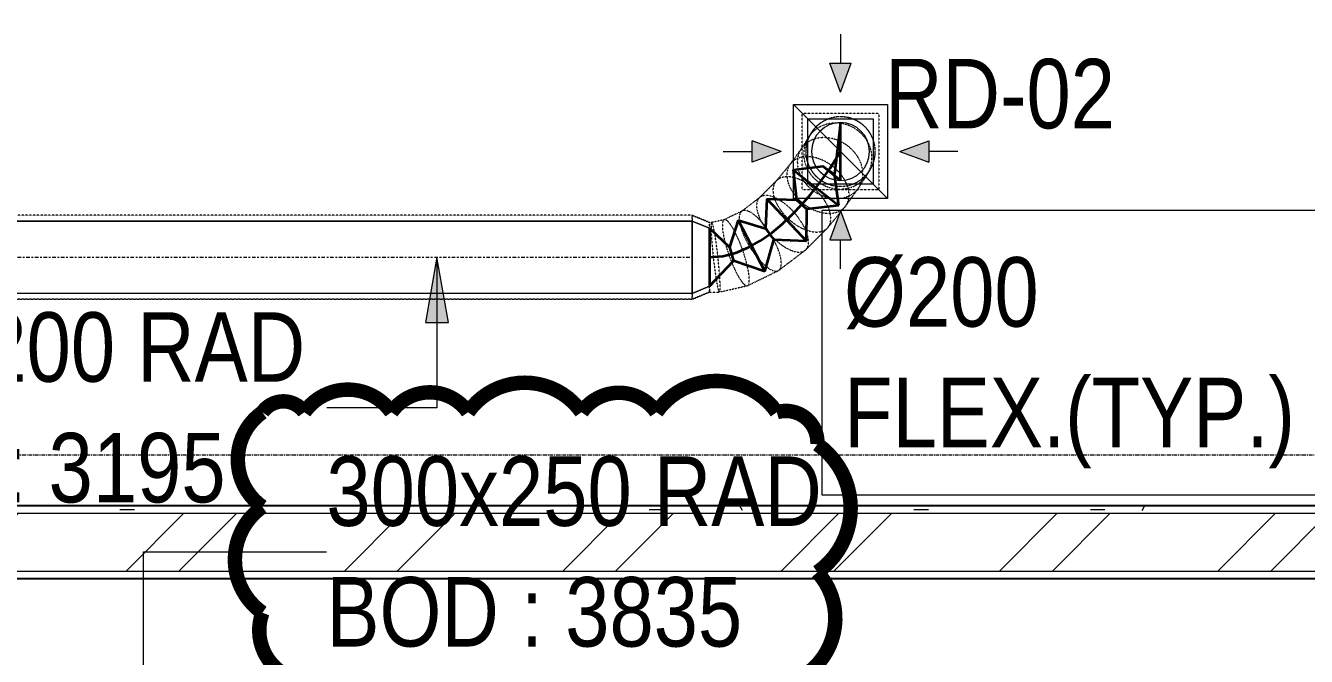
# Model space of a CAD drawing. Header units: inches. Extents: x -83664 to 20107, y -47222 to 19398.
# Drawn here: x 10038 to 14463, y -41959 to -39780 of the extents above; entities that cross this region are included whole.
import ezdxf

# ---------------------------------------------------------------- set-up
doc = ezdxf.new("R2010")
doc.units = ezdxf.units.IN
doc.header["$MEASUREMENT"] = 0
for name, pattern in [('Center', [29.999999, 12, -6, 6, -6]), ('Grid Line', [22.225, 12.7, -3.175, 3.175, -3.175]), ('Hidden 0_50', [1.0584, 0.5292, -0.5292])]:
    doc.linetypes.add(name, pattern=pattern)
for name, color, linetype, lineweight in [('A-DETL-GENF', 7, 'Continuous', 9), ('A-WALL', 7, 'Continuous', 9), ('A-WALL-PATT', 7, 'Continuous', 25), ('G-ANNO-TEXT', 7, 'Continuous', 9), ('M-HVAC-CDFF', 7, 'Continuous', 9), ('M-HVAC-DUCT-CNTR', 7, 'Center', 9), ('M-HVAC-DUCT-IDEN', 7, 'Continuous', 18), ('S-GRID', 7, 'Continuous', 9)]:
    doc.layers.add(name, color=color, linetype=linetype, lineweight=lineweight)
doc.layers.add('M-HVAC-DUCT', color=7, linetype='Continuous', lineweight=9, true_color=0xffe97f)
doc.layers.add('M-HVAC-DUCT-PATT', color=7, linetype='Continuous', lineweight=35, true_color=0x007f00)
doc.styles.add('Arial Narrow_21', font='ARIALN.TTF', dxfattribs={"height": 240})
pattern_1 = [(0, (0, 0), (1219.2, 304.8), [50.292, -864.108, 50.292, -864.108, -4876.8]), (0, (0, 0), (1219.2, 304.8), [-1828.8, 50.292, -1778.508, 50.292, -864.108, -2133.6]), (0, (0, 0), (1219.2, 304.8), [-4572, 50.292, -559.308, 50.292, -1473.708]), (120, (457.2, 152.4), (-873.56454, 903.45817), [50.292, -864.108, 50.292, -864.108, -4876.8]), (120, (457.2, 152.4), (-873.56454, 903.45817), [-1828.8, 50.292, -1778.508, 50.292, -864.108, -2133.6]), (120, (457.2, 152.4), (-873.56454, 903.45817), [-4572, 50.292, -559.308, 50.292, -1473.708]), (240, (609.6, 762), (-345.63546, -1208.25817), [50.292, -864.108, 50.292, -864.108, -4876.8]), (240, (609.6, 762), (-345.63546, -1208.25817), [-1828.8, 50.292, -1778.508, 50.292, -864.108, -2133.6]), (240, (609.6, 762), (-345.63546, -1208.25817), [-4572, 50.292, -559.308, 50.292, -1473.708])]

# ---------------------------------------------------------------- blocks, each defined once
blk = doc.blocks.new('M_Rectangular Elbow - Radius - 0_6 W-8295997-FIRST FLOOR AC CONDITIONING LAYOUT - PART A')
at = {"layer": 'M-HVAC-DUCT', "color": 6, "true_color": 0xff00ff}
for p, q in [((-284.5, 846.9), (846.9, -284.5)), ((846.9, -284.5), (-284.5, 846.9)), ((-397.6, 800), (-397.6, -800)), ((-397.6, -800), (-397.6, 800))]:
    blk.add_line(p, q, dxfattribs=at)
for radius in [160, 160, 1760, 1760]:
    blk.add_arc((-397.6, 960), radius, 270, 315, dxfattribs=at)
blk = doc.blocks.new('GCE-AT-Return Air Rectangular Diffuser - 225x225-V81-FIRST FLOOR AC CONDITIONING LAYOUT - PART A')
at = {"layer": 'A-DETL-GENF', "true_color": 0xff00ff}
for points in [[(0, 205), (36.4, 305), (-36.4, 305)], [(-305, -36.4), (-205, 0), (-305, 36.4)], [(305, -36.4), (305, 36.4), (205, 0)], [(36.4, -305), (0, -205), (-36.4, -305)]]:
    blk.add_hatch(color=6, dxfattribs=at).paths.add_polyline_path(points)
at = {"layer": 'A-DETL-GENF', "color": 6, "true_color": 0xff00ff}
for p, q in [((0, 405), (0, 305)), ((0, 205), (-36.4, 305)), ((-36.4, 305), (36.4, 305)), ((0, 205), (36.4, 305)), ((-162.5, 162.5), (162.5, 162.5)), ((-162.5, -162.5), (-162.5, 162.5)), ((-162.5, 162.5), (162.5, -162.5)), ((162.5, 162.5), (162.5, -162.5)), ((-205, 0), (-305, 36.4)), ((-305, -36.4), (-305, 36.4)), ((205, 0), (305, 36.4)), ((305, 36.4), (305, -36.4)), ((405, 0), (305, 0)), ((-405, 0), (-305, 0)), ((-205, 0), (-305, -36.4)), ((205, 0), (305, -36.4)), ((162.5, -162.5), (-162.5, -162.5)), ((0, -205), (-36.4, -305)), ((0, -205), (36.4, -305)), ((-36.4, -305), (36.4, -305)), ((0, -405), (0, -305))]:
    blk.add_line(p, q, dxfattribs=at)
blk = doc.blocks.new('M_Rectangular to Round Transition - Angle - 45 Degree-7607740-FIRST FLOOR AC CONDITIONING LAYOUT - PART A')
at = {"layer": 'M-HVAC-DUCT', "color": 6, "true_color": 0xff00ff}
for p, q in [((0, 125), (60.4, 100)), ((60.4, 100), (0, 125)), ((0, 125), (0, -125)), ((0, -125), (0, 125)), ((60.4, 0), (60.4, 100)), ((60.4, 0), (60.4, 100)), ((60.4, -100), (60.4, 0)), ((60.4, -100), (60.4, 0)), ((0, -125), (60.4, -100)), ((60.4, -100), (0, -125))]:
    blk.add_line(p, q, dxfattribs=at)
blk = doc.blocks.new('M_Rectangular to Round Transition - Angle - 45 Degree-V82-FIRST FLOOR AC CONDITIONING LAYOUT - PART A')
at = {"layer": 'M-HVAC-DUCT', "color": 6, "true_color": 0xff00ff}
for p, q in [((159402.2, 81195.2), (159627.2, 81195.2)), ((159402.2, 80970.2), (159402.2, 81195.2)), ((159627.2, 81195.2), (159627.2, 80970.2)), ((159627.2, 80970.2), (159402.2, 80970.2))]:
    blk.add_line(p, q, dxfattribs=at)
for start, end in [(90, 180), (0, 90), (180, 270), (270, 0)]:
    blk.add_arc((159514.7, 81082.7), 100, start, end, dxfattribs=at)
blk = doc.blocks.new('TEMW-SMBZ-HO-BM-HVAC-00002_rvt-1-FIRST FLOOR AC CONDITIONING LAYOUT - PART A')
at = {"layer": 'M-HVAC-DUCT', "color": 6, "linetype": 'Hidden 0_50', "true_color": 0xff00ff}
for p, q in [((164177.7, 58024.4), (164177.7, 58289.4)), ((164177.7, 58289.4), (164442.7, 58289.4)), ((164442.7, 58289.4), (164442.7, 58024.4)), ((164199.8, 58205.8), (164173.9, 58165.6)), ((164206.9, 58218), (164197.7, 58202.5)), ((164176.2, 58168.9), (164136.1, 58113.1)), ((164138.5, 58116.1), (164086.8, 58053.7)), ((164089.3, 58056.5), (164029.4, 57996.6)), ((164374.7, 58034.1), (164402, 58076.6)), ((164404, 58079.9), (164413.4, 58095.8)), ((164442.7, 58024.4), (164177.7, 58024.4)), ((164328.6, 57969.6), (164372.4, 58030.7)), ((164032.1, 57998.9), (163968.6, 57950.5)), ((164266.9, 57894.9), (164326.2, 57966.5)), ((163797.6, 57936.7), (159457.1, 57936.7)), ((163797.6, 57936.7), (159457.1, 57936.7)), ((163797.6, 57646.7), (163797.6, 57936.7)), ((163797.6, 57936.7), (163797.6, 57646.7)), ((163797.6, 57936.7), (163858, 57911.7)), ((163858, 57911.7), (163797.6, 57936.7)), ((163797.6, 57646.7), (163797.6, 57936.7)), ((163797.6, 57936.7), (163797.6, 57646.7)), ((163909, 57921.5), (163865.3, 57911.7)), ((163971, 57952), (163907.9, 57921.1)), ((163865.4, 57911.7), (163858, 57911.7)), ((163858, 57911.7), (163858, 57671.7)), ((163858, 57911.7), (163858, 57671.7)), ((163858, 57791.7), (163858, 57911.7)), ((163858, 57791.7), (163858, 57911.7)), ((164190.2, 57817.9), (164264.4, 57892.1)), ((163858, 57671.7), (163858, 57791.7)), ((163858, 57671.7), (163858, 57791.7)), ((164097.5, 57747), (164187.6, 57815.6)), ((163989.1, 57693.7), (164095.1, 57745.5)), ((163797.6, 57646.7), (163858, 57671.7)), ((163858, 57671.7), (163797.6, 57646.7)), ((163858, 57671.7), (163891.9, 57671.7)), ((163892, 57671.7), (163987.9, 57693.3)), ((159457.1, 57646.7), (163797.6, 57646.7)), ((163797.6, 57646.7), (159457.1, 57646.7))]:
    blk.add_line(p, q, dxfattribs=at)
at = {"layer": 'M-HVAC-DUCT', "color": 6, "true_color": 0xff00ff}
for p, q in [((159457.1, 57916.7), (163797.6, 57916.7)), ((163797.6, 57916.7), (159457.1, 57916.7)), ((163797.6, 57916.7), (163797.6, 57666.7)), ((163797.6, 57666.7), (163797.6, 57916.7)), ((163797.6, 57666.7), (159457.1, 57666.7)), ((163797.6, 57666.7), (159457.1, 57666.7))]:
    blk.add_line(p, q, dxfattribs=at)
at = {"layer": 'M-HVAC-DUCT', "color": 6, "linetype": 'Hidden 0_50', "true_color": 0xff00ff}
for start, end in [(90, 180), (308.0789, 128.0789), (0, 90), (128.0789, 308.0789), (180, 270), (270, 0)]:
    blk.add_arc((164310.2, 58156.9), 120, start, end, dxfattribs=at)
for points in [[(164384.2, 58062.4), (164392.4, 58068.9), (164407.2, 58084), (164422.8, 58111.6), (164430.6, 58142.3), (164430.3, 58173.9), (164421.8, 58204.5), (164405.7, 58231.7), (164383.1, 58253.9), (164355.5, 58269.5), (164324.8, 58277.4), (164293.1, 58277.1), (164262.6, 58268.5), (164244.4, 58257.8), (164236.1, 58251.3)], [(164225.5, 58233.3), (164217.6, 58227.4), (164203.5, 58213.6), (164189.1, 58187.8), (164182.2, 58158.9), (164183.5, 58128.8), (164192.7, 58099.5), (164209.3, 58073.1), (164232.2, 58051.3), (164259.7, 58035.6), (164290.1, 58027.2), (164321.1, 58026.4), (164350.8, 58033.6), (164368.4, 58043.2), (164376.3, 58049.1)], [(164236.1, 58251.3), (164227.9, 58244.9), (164213.1, 58229.8), (164197.5, 58202.2), (164189.7, 58171.5), (164190, 58139.8), (164198.5, 58109.3), (164214.6, 58082), (164237.2, 58059.8), (164264.8, 58044.3), (164295.5, 58036.4), (164327.2, 58036.7), (164357.7, 58045.2), (164375.9, 58056), (164384.2, 58062.4)], [(164376.3, 58049.1), (164384.2, 58055), (164398.2, 58068.8), (164412.7, 58094.6), (164419.5, 58123.5), (164418.3, 58153.6), (164409, 58182.9), (164392.4, 58209.3), (164369.6, 58231.1), (164342, 58246.8), (164311.7, 58255.2), (164280.6, 58255.9), (164250.9, 58248.8), (164233.4, 58239.2), (164225.5, 58233.3)], [(164197, 58189), (164189.8, 58184.2), (164177.1, 58172.4), (164164.7, 58149.9), (164159.7, 58123.9), (164162.6, 58096.3), (164173, 58068.9), (164190.4, 58043.6), (164213.5, 58022.2), (164240.7, 58006.1), (164270.2, 57996.3), (164300, 57993.6), (164328.1, 57998.1), (164344.3, 58005.8), (164351.6, 58010.6)], [(164351.6, 58010.6), (164358.8, 58015.5), (164371.5, 58027.2), (164383.9, 58049.8), (164388.9, 58075.8), (164386, 58103.4), (164375.6, 58130.8), (164358.2, 58156), (164335.1, 58177.5), (164307.9, 58193.6), (164278.4, 58203.4), (164248.6, 58206.1), (164220.5, 58201.5), (164204.3, 58193.9), (164197, 58189)], [(164154.2, 58129.4), (164147.8, 58125.7), (164136.7, 58116.2), (164126.6, 58096.8), (164123.7, 58073.7), (164128.2, 58048.4), (164139.8, 58022.6), (164157.7, 57998.1), (164180.7, 57976.5), (164207.2, 57959.3), (164235.4, 57947.8), (164263.4, 57942.6), (164289.3, 57944.1), (164304, 57949.5), (164310.4, 57953.3)], [(164310.4, 57953.3), (164316.9, 57957), (164327.9, 57966.5), (164338.1, 57985.8), (164341, 58009), (164336.5, 58034.3), (164324.9, 58060.1), (164307, 58084.6), (164284, 58106.2), (164257.5, 58123.3), (164229.2, 58134.9), (164201.2, 58140.1), (164175.3, 58138.6), (164160.7, 58133.1), (164154.2, 58129.4)], [(164100.4, 58064.3), (164094.8, 58061.5), (164085.3, 58054), (164077.2, 58037.1), (164076, 58016), (164081.6, 57992.1), (164093.8, 57966.9), (164111.6, 57942.3), (164133.8, 57919.8), (164159, 57901), (164185.4, 57887.3), (164211.2, 57879.4), (164234.7, 57878.1), (164247.7, 57881.5), (164253.3, 57884.3)], [(164253.3, 57884.3), (164259, 57887.1), (164268.5, 57894.6), (164276.5, 57911.5), (164277.8, 57932.6), (164272.1, 57956.5), (164260, 57981.7), (164242.2, 58006.3), (164219.9, 58028.8), (164194.8, 58047.5), (164168.4, 58061.3), (164142.5, 58069.2), (164119.1, 58070.5), (164106, 58067.1), (164100.4, 58064.3)], [(164038.6, 58002.6), (164033.9, 58000.7), (164026, 57994.7), (164019.9, 57979.8), (164019.9, 57960), (164026.1, 57936.6), (164037.9, 57911.1), (164054.7, 57885.4), (164075.2, 57861.2), (164098.1, 57840.2), (164121.7, 57823.7), (164144.6, 57812.8), (164165.1, 57808.5), (164176.2, 57810), (164181, 57811.9)], [(164181, 57811.9), (164185.7, 57813.8), (164193.6, 57819.8), (164199.7, 57834.7), (164199.7, 57854.5), (164193.5, 57877.9), (164181.7, 57903.4), (164164.9, 57929.1), (164144.4, 57953.3), (164121.5, 57974.3), (164097.9, 57990.8), (164075, 58001.7), (164054.5, 58006), (164043.4, 58004.5), (164038.6, 58002.6)], [(163909.4, 57921.6), (163907.2, 57921.3), (163903.7, 57918), (163901.4, 57905.5), (163902.4, 57886.3), (163906.5, 57861.8), (163913.4, 57833.5), (163922.8, 57803.5), (163933.9, 57773.7), (163946, 57746.3), (163958.2, 57723), (163969.9, 57705.4), (163980, 57694.8), (163985.3, 57692.9), (163987.6, 57693.2)], [(163987.6, 57693.2), (163989.8, 57693.5), (163993.3, 57696.8), (163995.6, 57709.3), (163994.6, 57728.5), (163990.5, 57753), (163983.5, 57781.3), (163974.2, 57811.3), (163963.1, 57841.1), (163951, 57868.5), (163938.7, 57891.8), (163927.1, 57909.4), (163916.9, 57920), (163911.6, 57921.9), (163909.4, 57921.6)], [(163973.6, 57953), (163969.9, 57951.9), (163964, 57947.5), (163959.8, 57934.1), (163960.6, 57914.8), (163966.4, 57891.1), (163976.7, 57864.5), (163990.8, 57836.8), (164007.8, 57809.9), (164026.6, 57785.7), (164045.7, 57765.7), (164064, 57751.5), (164080.2, 57743.8), (164088.9, 57743.5), (164092.5, 57744.6)], [(164092.5, 57744.6), (164096.2, 57745.6), (164102.1, 57750), (164106.3, 57763.5), (164105.4, 57782.7), (164099.7, 57806.4), (164089.4, 57833.1), (164075.3, 57860.8), (164058.3, 57887.6), (164039.5, 57911.9), (164020.4, 57931.8), (164002.1, 57946.1), (163985.8, 57953.7), (163977.2, 57954), (163973.6, 57953)], [(163865.4, 57911.7), (163864.6, 57911.7), (163863.5, 57908.9), (163862.9, 57896.8), (163863.3, 57877.5), (163864.7, 57852.4), (163867.2, 57823.1), (163870.3, 57791.7), (163874.1, 57760.3), (163878.2, 57731), (163882.2, 57705.9), (163886.1, 57686.6), (163889.4, 57674.5), (163891.1, 57671.7), (163891.9, 57671.7)], [(163891.9, 57671.7), (163892.6, 57671.7), (163893.7, 57674.5), (163894.4, 57686.6), (163894, 57705.9), (163892.5, 57731), (163890.1, 57760.3), (163886.9, 57791.7), (163883.2, 57823.1), (163879.1, 57852.4), (163875, 57877.5), (163871.2, 57896.8), (163867.8, 57908.9), (163866.1, 57911.7), (163865.4, 57911.7)]]:
    blk.add_open_spline(points, degree=3, dxfattribs=at)
at = {"layer": 'M-HVAC-DUCT-CNTR', "color": 6, "true_color": 0xff00ff}
blk.add_line((159457.1, 57791.7), (163797.6, 57791.7), dxfattribs=at)
at = {"layer": 'M-HVAC-DUCT-CNTR', "color": 6, "linetype": 'Continuous', "lineweight": 35, "true_color": 0xff00ff}
blk.add_open_spline([(163858, 57791.7), (164105.5, 57791.7), (164310.2, 58156.9), (164310.2, 58156.9)], degree=3, dxfattribs=at)
at = {"layer": 'M-HVAC-DUCT-PATT', "color": 6, "true_color": 0xff00ff}
for p, q in [((164310.2, 58256.9), (164289.2, 58079.1)), ((164310.2, 58056.9), (164310.2, 58256.9)), ((164146.3, 58093.6), (164248.8, 58106.8)), ((164310.2, 58056.9), (164248.8, 58106.8)), ((164248.8, 58106.8), (164289.2, 58079.1)), ((164146.3, 58093.6), (164304, 57970.6)), ((164146.3, 58093.6), (164304, 57970.6)), ((164146.3, 58093.6), (164157.8, 57990.5)), ((164304, 57970.6), (164289.2, 58079.1)), ((164055.6, 57993.2), (164050.8, 57891.3)), ((164055.6, 57993.2), (164157.8, 57990.5)), ((164055.6, 57993.2), (164192.3, 57847.1)), ((164055.6, 57993.2), (164192.3, 57847.1)), ((164157.8, 57990.5), (164194.2, 57957.7)), ((164304, 57970.6), (164194.2, 57957.7)), ((164192.3, 57847.1), (164194.2, 57957.7)), ((163858, 57891.7), (163926.9, 57826.3)), ((163858, 57891.7), (163858, 57691.7)), ((163858, 57891.7), (163858, 57691.7)), ((163956.3, 57919.6), (163926.9, 57826.3)), ((163956.3, 57919.6), (164050.8, 57891.3)), ((163956.3, 57919.6), (164048.8, 57742.3)), ((163956.3, 57919.6), (164048.8, 57742.3)), ((164050.8, 57891.3), (164079.9, 57852)), ((164048.8, 57742.3), (164079.9, 57852)), ((164192.3, 57847.1), (164079.9, 57852)), ((163926.9, 57826.3), (163940.9, 57779.4)), ((163858, 57691.7), (163940.9, 57779.4)), ((164048.8, 57742.3), (163940.9, 57779.4))]:
    blk.add_line(p, q, dxfattribs=at)
at = {"layer": 'M-HVAC-CDFF', "color": 6, "linetype": 'Hidden 0_50', "lineweight": 9, "true_color": 0xff00ff}
blk.add_blockref('GCE-AT-Return Air Rectangular Diffuser - 225x225-V81-FIRST FLOOR AC CONDITIONING LAYOUT - PART A', (164310.2, 58156.9), dxfattribs=at)
at = {"layer": 'M-HVAC-DUCT', "color": 6, "linetype": 'Hidden 0_50', "lineweight": 9, "true_color": 0xff00ff, "rotation": 314.9999999999662}
blk.add_blockref('M_Rectangular Elbow - Radius - 0_6 W-8295997-FIRST FLOOR AC CONDITIONING LAYOUT - PART A', (165521.9, 59607.7), dxfattribs=at)
at = {"layer": 'M-HVAC-DUCT', "color": 6, "linetype": 'Hidden 0_50', "lineweight": 9, "true_color": 0xff00ff}
for name, p in [('M_Rectangular to Round Transition - Angle - 45 Degree-V82-FIRST FLOOR AC CONDITIONING LAYOUT - PART A', (4795.5, -22925.8)), ('M_Rectangular to Round Transition - Angle - 45 Degree-7607740-FIRST FLOOR AC CONDITIONING LAYOUT - PART A', (163797.6, 57791.7))]:
    blk.add_blockref(name, p, dxfattribs=at)
blk = doc.blocks.new('TEMW-SMBZ-HO-BM-HVAC-00002_rvt-2-FIRST FLOOR AC CONDITIONING LAYOUT - PART A')
at = {"layer": 'M-HVAC-DUCT', "color": 6, "linetype": 'Hidden 0_50', "true_color": 0xff00ff}
for p, q in [((164177.7, 58024.4), (164177.7, 58289.4)), ((164177.7, 58289.4), (164442.7, 58289.4)), ((164442.7, 58289.4), (164442.7, 58024.4)), ((164199.8, 58205.8), (164173.9, 58165.6)), ((164206.9, 58218), (164197.7, 58202.5)), ((164176.2, 58168.9), (164136.1, 58113.1)), ((164138.5, 58116.1), (164086.8, 58053.7)), ((164089.3, 58056.5), (164029.4, 57996.6)), ((164374.7, 58034.1), (164402, 58076.6)), ((164404, 58079.9), (164413.4, 58095.8)), ((164442.7, 58024.4), (164177.7, 58024.4)), ((164328.6, 57969.6), (164372.4, 58030.7)), ((164032.1, 57998.9), (163968.6, 57950.5)), ((164266.9, 57894.9), (164326.2, 57966.5)), ((163797.6, 57936.7), (159457.1, 57936.7)), ((163797.6, 57936.7), (159457.1, 57936.7)), ((163797.6, 57646.7), (163797.6, 57936.7)), ((163797.6, 57936.7), (163797.6, 57646.7)), ((163797.6, 57936.7), (163858, 57911.7)), ((163858, 57911.7), (163797.6, 57936.7)), ((163797.6, 57646.7), (163797.6, 57936.7)), ((163797.6, 57936.7), (163797.6, 57646.7)), ((163909, 57921.5), (163865.3, 57911.7)), ((163971, 57952), (163907.9, 57921.1)), ((163865.4, 57911.7), (163858, 57911.7)), ((163858, 57911.7), (163858, 57671.7)), ((163858, 57911.7), (163858, 57671.7)), ((163858, 57791.7), (163858, 57911.7)), ((163858, 57791.7), (163858, 57911.7)), ((164190.2, 57817.9), (164264.4, 57892.1)), ((163858, 57671.7), (163858, 57791.7)), ((163858, 57671.7), (163858, 57791.7)), ((164097.5, 57747), (164187.6, 57815.6)), ((163989.1, 57693.7), (164095.1, 57745.5)), ((163797.6, 57646.7), (163858, 57671.7)), ((163858, 57671.7), (163797.6, 57646.7)), ((163858, 57671.7), (163891.9, 57671.7)), ((163892, 57671.7), (163987.9, 57693.3)), ((159457.1, 57646.7), (163797.6, 57646.7)), ((163797.6, 57646.7), (159457.1, 57646.7))]:
    blk.add_line(p, q, dxfattribs=at)
at = {"layer": 'M-HVAC-DUCT', "color": 6, "true_color": 0xff00ff}
for p, q in [((159457.1, 57916.7), (163797.6, 57916.7)), ((163797.6, 57916.7), (159457.1, 57916.7)), ((163797.6, 57916.7), (163797.6, 57666.7)), ((163797.6, 57666.7), (163797.6, 57916.7)), ((163797.6, 57666.7), (159457.1, 57666.7)), ((163797.6, 57666.7), (159457.1, 57666.7))]:
    blk.add_line(p, q, dxfattribs=at)
at = {"layer": 'M-HVAC-DUCT', "color": 6, "linetype": 'Hidden 0_50', "true_color": 0xff00ff}
for start, end in [(90, 180), (308.0789, 128.0789), (0, 90), (128.0789, 308.0789), (180, 270), (270, 0)]:
    blk.add_arc((164310.2, 58156.9), 120, start, end, dxfattribs=at)
for points in [[(164384.2, 58062.4), (164392.4, 58068.9), (164407.2, 58084), (164422.8, 58111.6), (164430.6, 58142.3), (164430.3, 58173.9), (164421.8, 58204.5), (164405.7, 58231.7), (164383.1, 58253.9), (164355.5, 58269.5), (164324.8, 58277.4), (164293.1, 58277.1), (164262.6, 58268.5), (164244.4, 58257.8), (164236.1, 58251.3)], [(164225.5, 58233.3), (164217.6, 58227.4), (164203.5, 58213.6), (164189.1, 58187.8), (164182.2, 58158.9), (164183.5, 58128.8), (164192.7, 58099.5), (164209.3, 58073.1), (164232.2, 58051.3), (164259.7, 58035.6), (164290.1, 58027.2), (164321.1, 58026.4), (164350.8, 58033.6), (164368.4, 58043.2), (164376.3, 58049.1)], [(164236.1, 58251.3), (164227.9, 58244.9), (164213.1, 58229.8), (164197.5, 58202.2), (164189.7, 58171.5), (164190, 58139.8), (164198.5, 58109.3), (164214.6, 58082), (164237.2, 58059.8), (164264.8, 58044.3), (164295.5, 58036.4), (164327.2, 58036.7), (164357.7, 58045.2), (164375.9, 58056), (164384.2, 58062.4)], [(164376.3, 58049.1), (164384.2, 58055), (164398.2, 58068.8), (164412.7, 58094.6), (164419.5, 58123.5), (164418.3, 58153.6), (164409, 58182.9), (164392.4, 58209.3), (164369.6, 58231.1), (164342, 58246.8), (164311.7, 58255.2), (164280.6, 58255.9), (164250.9, 58248.8), (164233.4, 58239.2), (164225.5, 58233.3)], [(164197, 58189), (164189.8, 58184.2), (164177.1, 58172.4), (164164.7, 58149.9), (164159.7, 58123.9), (164162.6, 58096.3), (164173, 58068.9), (164190.4, 58043.6), (164213.5, 58022.2), (164240.7, 58006.1), (164270.2, 57996.3), (164300, 57993.6), (164328.1, 57998.1), (164344.3, 58005.8), (164351.6, 58010.6)], [(164351.6, 58010.6), (164358.8, 58015.5), (164371.5, 58027.2), (164383.9, 58049.8), (164388.9, 58075.8), (164386, 58103.4), (164375.6, 58130.8), (164358.2, 58156), (164335.1, 58177.5), (164307.9, 58193.6), (164278.4, 58203.4), (164248.6, 58206.1), (164220.5, 58201.5), (164204.3, 58193.9), (164197, 58189)], [(164154.2, 58129.4), (164147.8, 58125.7), (164136.7, 58116.2), (164126.6, 58096.8), (164123.7, 58073.7), (164128.2, 58048.4), (164139.8, 58022.6), (164157.7, 57998.1), (164180.7, 57976.5), (164207.2, 57959.3), (164235.4, 57947.8), (164263.4, 57942.6), (164289.3, 57944.1), (164304, 57949.5), (164310.4, 57953.3)], [(164310.4, 57953.3), (164316.9, 57957), (164327.9, 57966.5), (164338.1, 57985.8), (164341, 58009), (164336.5, 58034.3), (164324.9, 58060.1), (164307, 58084.6), (164284, 58106.2), (164257.5, 58123.3), (164229.2, 58134.9), (164201.2, 58140.1), (164175.3, 58138.6), (164160.7, 58133.1), (164154.2, 58129.4)], [(164100.4, 58064.3), (164094.8, 58061.5), (164085.3, 58054), (164077.2, 58037.1), (164076, 58016), (164081.6, 57992.1), (164093.8, 57966.9), (164111.6, 57942.3), (164133.8, 57919.8), (164159, 57901), (164185.4, 57887.3), (164211.2, 57879.4), (164234.7, 57878.1), (164247.7, 57881.5), (164253.3, 57884.3)], [(164253.3, 57884.3), (164259, 57887.1), (164268.5, 57894.6), (164276.5, 57911.5), (164277.8, 57932.6), (164272.1, 57956.5), (164260, 57981.7), (164242.2, 58006.3), (164219.9, 58028.8), (164194.8, 58047.5), (164168.4, 58061.3), (164142.5, 58069.2), (164119.1, 58070.5), (164106, 58067.1), (164100.4, 58064.3)], [(164038.6, 58002.6), (164033.9, 58000.7), (164026, 57994.7), (164019.9, 57979.8), (164019.9, 57960), (164026.1, 57936.6), (164037.9, 57911.1), (164054.7, 57885.4), (164075.2, 57861.2), (164098.1, 57840.2), (164121.7, 57823.7), (164144.6, 57812.8), (164165.1, 57808.5), (164176.2, 57810), (164181, 57811.9)], [(164181, 57811.9), (164185.7, 57813.8), (164193.6, 57819.8), (164199.7, 57834.7), (164199.7, 57854.5), (164193.5, 57877.9), (164181.7, 57903.4), (164164.9, 57929.1), (164144.4, 57953.3), (164121.5, 57974.3), (164097.9, 57990.8), (164075, 58001.7), (164054.5, 58006), (164043.4, 58004.5), (164038.6, 58002.6)], [(163909.4, 57921.6), (163907.2, 57921.3), (163903.7, 57918), (163901.4, 57905.5), (163902.4, 57886.3), (163906.5, 57861.8), (163913.4, 57833.5), (163922.8, 57803.5), (163933.9, 57773.7), (163946, 57746.3), (163958.2, 57723), (163969.9, 57705.4), (163980, 57694.8), (163985.3, 57692.9), (163987.6, 57693.2)], [(163987.6, 57693.2), (163989.8, 57693.5), (163993.3, 57696.8), (163995.6, 57709.3), (163994.6, 57728.5), (163990.5, 57753), (163983.5, 57781.3), (163974.2, 57811.3), (163963.1, 57841.1), (163951, 57868.5), (163938.7, 57891.8), (163927.1, 57909.4), (163916.9, 57920), (163911.6, 57921.9), (163909.4, 57921.6)], [(163973.6, 57953), (163969.9, 57951.9), (163964, 57947.5), (163959.8, 57934.1), (163960.6, 57914.8), (163966.4, 57891.1), (163976.7, 57864.5), (163990.8, 57836.8), (164007.8, 57809.9), (164026.6, 57785.7), (164045.7, 57765.7), (164064, 57751.5), (164080.2, 57743.8), (164088.9, 57743.5), (164092.5, 57744.6)], [(164092.5, 57744.6), (164096.2, 57745.6), (164102.1, 57750), (164106.3, 57763.5), (164105.4, 57782.7), (164099.7, 57806.4), (164089.4, 57833.1), (164075.3, 57860.8), (164058.3, 57887.6), (164039.5, 57911.9), (164020.4, 57931.8), (164002.1, 57946.1), (163985.8, 57953.7), (163977.2, 57954), (163973.6, 57953)], [(163865.4, 57911.7), (163864.6, 57911.7), (163863.5, 57908.9), (163862.9, 57896.8), (163863.3, 57877.5), (163864.7, 57852.4), (163867.2, 57823.1), (163870.3, 57791.7), (163874.1, 57760.3), (163878.2, 57731), (163882.2, 57705.9), (163886.1, 57686.6), (163889.4, 57674.5), (163891.1, 57671.7), (163891.9, 57671.7)], [(163891.9, 57671.7), (163892.6, 57671.7), (163893.7, 57674.5), (163894.4, 57686.6), (163894, 57705.9), (163892.5, 57731), (163890.1, 57760.3), (163886.9, 57791.7), (163883.2, 57823.1), (163879.1, 57852.4), (163875, 57877.5), (163871.2, 57896.8), (163867.8, 57908.9), (163866.1, 57911.7), (163865.4, 57911.7)]]:
    blk.add_open_spline(points, degree=3, dxfattribs=at)
at = {"layer": 'M-HVAC-DUCT-CNTR', "color": 6, "true_color": 0xff00ff}
blk.add_line((159457.1, 57791.7), (163797.6, 57791.7), dxfattribs=at)
at = {"layer": 'M-HVAC-DUCT-CNTR', "color": 6, "linetype": 'Continuous', "lineweight": 35, "true_color": 0xff00ff}
blk.add_open_spline([(163858, 57791.7), (164105.5, 57791.7), (164310.2, 58156.9), (164310.2, 58156.9)], degree=3, dxfattribs=at)
at = {"layer": 'M-HVAC-DUCT-PATT', "color": 6, "true_color": 0xff00ff}
for p, q in [((164310.2, 58256.9), (164289.2, 58079.1)), ((164310.2, 58056.9), (164310.2, 58256.9)), ((164146.3, 58093.6), (164248.8, 58106.8)), ((164310.2, 58056.9), (164248.8, 58106.8)), ((164248.8, 58106.8), (164289.2, 58079.1)), ((164146.3, 58093.6), (164304, 57970.6)), ((164146.3, 58093.6), (164304, 57970.6)), ((164146.3, 58093.6), (164157.8, 57990.5)), ((164304, 57970.6), (164289.2, 58079.1)), ((164055.6, 57993.2), (164050.8, 57891.3)), ((164055.6, 57993.2), (164157.8, 57990.5)), ((164055.6, 57993.2), (164192.3, 57847.1)), ((164055.6, 57993.2), (164192.3, 57847.1)), ((164157.8, 57990.5), (164194.2, 57957.7)), ((164304, 57970.6), (164194.2, 57957.7)), ((164192.3, 57847.1), (164194.2, 57957.7)), ((163858, 57891.7), (163926.9, 57826.3)), ((163858, 57891.7), (163858, 57691.7)), ((163858, 57891.7), (163858, 57691.7)), ((163956.3, 57919.6), (163926.9, 57826.3)), ((163956.3, 57919.6), (164050.8, 57891.3)), ((163956.3, 57919.6), (164048.8, 57742.3)), ((163956.3, 57919.6), (164048.8, 57742.3)), ((164050.8, 57891.3), (164079.9, 57852)), ((164048.8, 57742.3), (164079.9, 57852)), ((164192.3, 57847.1), (164079.9, 57852)), ((163926.9, 57826.3), (163940.9, 57779.4)), ((163858, 57691.7), (163940.9, 57779.4)), ((164048.8, 57742.3), (163940.9, 57779.4))]:
    blk.add_line(p, q, dxfattribs=at)
at = {"layer": 'M-HVAC-CDFF', "color": 6, "linetype": 'Hidden 0_50', "lineweight": 9, "true_color": 0xff00ff}
blk.add_blockref('GCE-AT-Return Air Rectangular Diffuser - 225x225-V81-FIRST FLOOR AC CONDITIONING LAYOUT - PART A', (164310.2, 58156.9), dxfattribs=at)
at = {"layer": 'M-HVAC-DUCT', "color": 6, "linetype": 'Hidden 0_50', "lineweight": 9, "true_color": 0xff00ff, "rotation": 314.9999999999662}
blk.add_blockref('M_Rectangular Elbow - Radius - 0_6 W-8295997-FIRST FLOOR AC CONDITIONING LAYOUT - PART A', (165521.9, 59607.7), dxfattribs=at)
at = {"layer": 'M-HVAC-DUCT', "color": 6, "linetype": 'Hidden 0_50', "lineweight": 9, "true_color": 0xff00ff}
for name, p in [('M_Rectangular to Round Transition - Angle - 45 Degree-V82-FIRST FLOOR AC CONDITIONING LAYOUT - PART A', (4795.5, -22925.8)), ('M_Rectangular to Round Transition - Angle - 45 Degree-7607740-FIRST FLOOR AC CONDITIONING LAYOUT - PART A', (163797.6, 57791.7))]:
    blk.add_blockref(name, p, dxfattribs=at)
blk = doc.blocks.new('SMBZ_Hospital Arch Model_2026_01_29_rvt-1-FIRST FLOOR AC CONDITIONING LAYOUT - PART A')
at = {"layer": 'A-WALL-PATT', "lineweight": 9, "true_color": 0xbbbbbb}
h = blk.add_hatch(dxfattribs=at)
h.set_pattern_fill('FP_13', color=9, style=0, pattern_type=2)
h.set_pattern_definition(pattern_1)
h.paths.add_polyline_path([(161395.6, 56907.7), (166409.4, 56907.7), (166409.4, 56932.7), (158734.4, 56932.7), (158734.4, 56907.7), (159813.3, 56907.7)])
h = blk.add_hatch(dxfattribs=at)
h.set_pattern_fill('FP_12', color=9, style=0, pattern_type=2)
h.set_pattern_definition([(45, (0, 0), (-377.1708, 377.1708), []), (45, (0, 571.5), (-377.1708, 377.1708), [])])
h.paths.add_polyline_path([(161395.6, 56707.7), (166434.4, 56707.7), (166434.4, 56907.7), (158734.4, 56907.7), (158734.4, 56707.7), (159813.3, 56707.7)])
h = blk.add_hatch(dxfattribs=at)
h.set_pattern_fill('FP_13', color=9, style=0, pattern_type=2)
h.set_pattern_definition(pattern_1)
h.paths.add_polyline_path([(164560.1, 56682.7), (166634.4, 56682.7), (166634.4, 56707.7), (158734.4, 56707.7), (158734.4, 56682.7), (161395.6, 56682.7)])
at = {"layer": 'A-WALL', "color": 9, "true_color": 0xbbbbbb}
for p, q in [((158734.4, 56907.7), (166409.4, 56907.7)), ((166409.4, 56932.7), (160909.4, 56932.7)), ((158734.4, 56707.7), (166409.4, 56707.7)), ((159734.4, 56682.7), (166409.4, 56682.7))]:
    blk.add_line(p, q, dxfattribs=at)
at = {"layer": 'A-WALL', "color": 9, "lineweight": 25, "true_color": 0xbbbbbb}
for p, q in [((166409.4, 56932.7), (160909.4, 56932.7)), ((158734.4, 56682.7), (166409.4, 56682.7))]:
    blk.add_line(p, q, dxfattribs=at)

msp = doc.modelspace()

# ---------------------------------------------------------------- hatches: boundary and pattern name
at = {"layer": 'M-HVAC-DUCT-IDEN', "lineweight": 9}
msp.add_hatch(color=256, dxfattribs=at).paths.add_polyline_path([(11459, -40580.5), (11419.3, -40805.5), (11498.7, -40805.5)])

# ---------------------------------------------------------------- linework, layer by layer
at = {"color": 3, "const_width": 50}
msp.add_lwpolyline([(10856.3, -41115.8, 0.520567), (10856.3, -41442.5, 0.520567), (10856.3, -41808.3, 0.520567), (11020.1, -42044.8, 0.520567), (11423.1, -42044.8, 0.520567), (11798.7, -42044.8, 0.520567), (12232.6, -42044.8, 0.520567), (12690.3, -42044.8, 0.520567), (12773.6, -41668.2, 0.520567), (12773.6, -41226.4, 0.520567), (12633.3, -41115.8, 0.520567), (12217.5, -41115.8, 0.520567), (11958.8, -41115.8, 0.520567), (11566.7, -41115.8, 0.520567), (11301.9, -41115.8, 0.520567), (11001.1, -41115.8, 0.520567)], format="xyb", close=True, dxfattribs=at)
at = {"layer": 'G-ANNO-TEXT', "flags": 128}
msp.add_lwpolyline([(12790.4, -40417.7), (14578.4, -40417.7), (14578.4, -41401.7), (12790.4, -41401.7)], close=True, dxfattribs=at)
at = {"layer": 'M-HVAC-DUCT-IDEN', "lineweight": 9}
for p, q in [((11459, -40580.5), (11419.3, -40805.5)), ((11498.7, -40805.5), (11459, -40580.5)), ((11459, -40580.5), (11459, -41100)), ((11419.3, -40805.5), (11498.7, -40805.5)), ((11459, -41100), (11079, -41100)), ((10445.7, -41597.8), (11077.3, -41597.8)), ((10445.7, -42214.8), (10445.7, -41597.8))]:
    msp.add_line(p, q, dxfattribs=at)
at = {"layer": 'S-GRID', "color": 254, "linetype": 'Grid Line', "true_color": 0xdcdcdc}
msp.add_line((20106.7, -41264.5), (-81517, -41264.5), dxfattribs=at)

# ---------------------------------------------------------------- block references
at = {"lineweight": 5}
for name in ['SMBZ_Hospital Arch Model_2026_01_29_rvt-1-FIRST FLOOR AC CONDITIONING LAYOUT - PART A', 'TEMW-SMBZ-HO-BM-HVAC-00002_rvt-1-FIRST FLOOR AC CONDITIONING LAYOUT - PART A', 'TEMW-SMBZ-HO-BM-HVAC-00002_rvt-2-FIRST FLOOR AC CONDITIONING LAYOUT - PART A']:
    msp.add_blockref(name, (-151456.7, -98372.2), dxfattribs=at)

# ---------------------------------------------------------------- texts
at = {"layer": 'G-ANNO-TEXT', "char_height": 240, "attachment_point": 1, "style": 'Arial Narrow_21'}
for s, insert, width in [('RD-02', (13007.6, -39895.4), 1010.126), ('Ø200 ', (12865.4, -40580.1), 937.974), ('FLEX.(TYP.)', (12865.4, -40996.8), 1972.151)]:
    msp.add_mtext(s, dxfattribs=dict(at, insert=insert, width=width))
at = {"layer": 'M-HVAC-DUCT-IDEN', "lineweight": 9, "char_height": 240, "attachment_point": 1, "style": 'Arial Narrow_21'}
for s, insert, width in [('250x200 RAD', (9292.5, -40770.4), 2152.531), ('BOD : 3195', (9292.5, -41187.1), 1803.797), ('300x250 RAD', (11077.3, -41268.3), 2152.531), ('BOD : 3835', (11077.3, -41685), 1803.797)]:
    msp.add_mtext(s, dxfattribs=dict(at, insert=insert, width=width))

doc.saveas('drawing.dxf')
